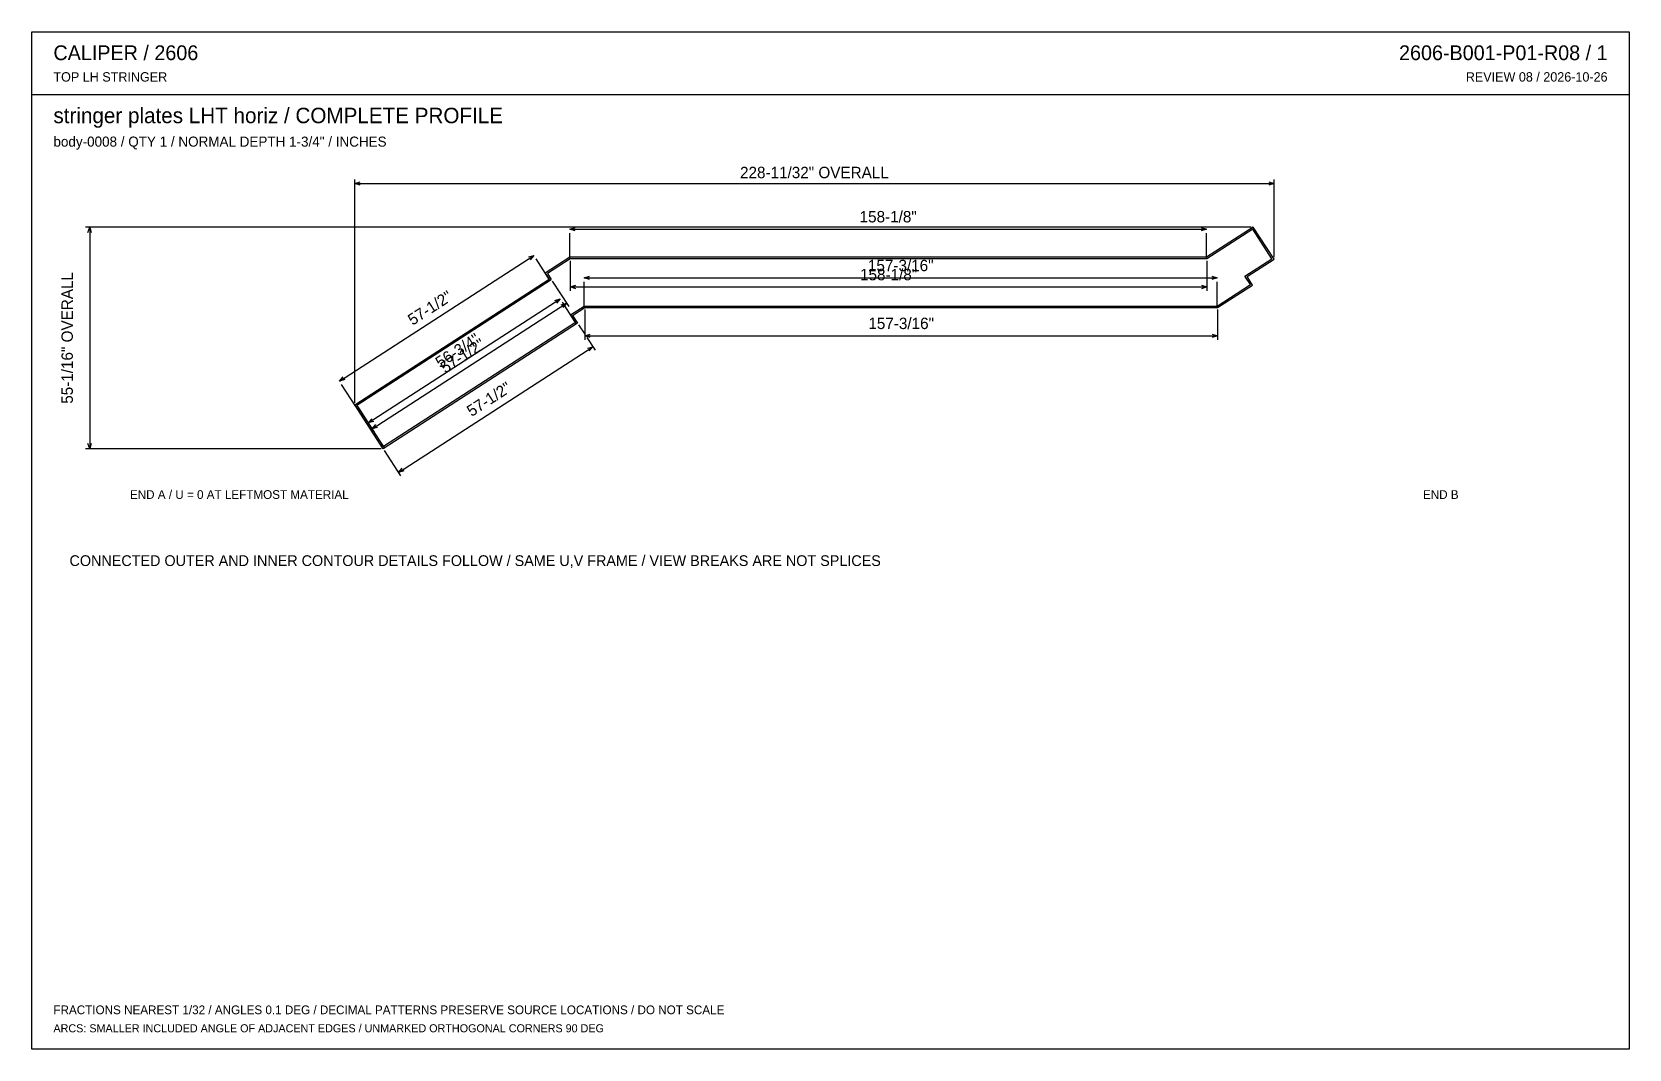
# Model space of a CAD drawing. Header units: inches. Extents: x 0.5 to 33.5, y 0.5 to 21.5.
import ezdxf
from ezdxf.enums import TextEntityAlignment as Align

# ---------------------------------------------------------------- set-up
doc = ezdxf.new("R2010")
doc.units = ezdxf.units.IN
doc.header["$MEASUREMENT"] = 0

msp = doc.modelspace()

# ---------------------------------------------------------------- linework, layer by layer
at = {"layer": 'ANNOTATION'}
for p, q in [((7.153, 13.851), (7.153, 18.472)), ((7.153, 18.389), (7.264, 18.424)), ((7.153, 18.389), (26.18, 18.389)), ((7.264, 18.354), (7.153, 18.389)), ((26.069, 18.424), (26.18, 18.389)), ((26.18, 18.389), (26.069, 18.354)), ((26.18, 16.866), (26.18, 18.472)), ((25.709, 17.489), (1.583, 17.489)), ((1.632, 17.378), (1.667, 17.489)), ((1.667, 17.489), (1.667, 12.9)), ((1.667, 17.489), (1.701, 17.378)), ((11.606, 17.446), (11.717, 17.481)), ((11.606, 17.446), (24.782, 17.446)), ((11.717, 17.411), (11.606, 17.446)), ((11.606, 16.821), (11.606, 17.363)), ((24.671, 17.481), (24.782, 17.446)), ((24.782, 17.446), (24.671, 17.411)), ((24.782, 16.821), (24.782, 17.363)), ((6.836, 14.299), (10.86, 16.901)), ((10.748, 16.87), (10.86, 16.901)), ((10.86, 16.901), (10.785, 16.812)), ((11.199, 16.377), (10.905, 16.831)), ((11.615, 16.79), (11.615, 16.165)), ((24.791, 16.79), (24.791, 16.165)), ((11.242, 16.367), (11.582, 15.843)), ((11.615, 16.248), (11.726, 16.283)), ((11.615, 16.248), (24.791, 16.248)), ((11.726, 16.213), (11.615, 16.248)), ((11.904, 16.436), (12.015, 16.47)), ((11.904, 16.436), (25.004, 16.436)), ((12.015, 16.401), (11.904, 16.436)), ((11.904, 15.811), (11.904, 16.352)), ((24.68, 16.283), (24.791, 16.248)), ((24.791, 16.248), (24.68, 16.213)), ((24.892, 16.47), (25.004, 16.436)), ((25.004, 16.436), (24.892, 16.401)), ((25.004, 15.811), (25.004, 16.352)), ((7.434, 13.433), (11.405, 16.001)), ((7.513, 13.31), (11.537, 15.913)), ((11.293, 15.97), (11.405, 16.001)), ((11.405, 16.001), (11.33, 15.912)), ((11.424, 15.881), (11.537, 15.913)), ((11.744, 15.476), (11.45, 15.931)), ((11.537, 15.913), (11.462, 15.823)), ((11.913, 15.779), (11.913, 15.154)), ((25.013, 15.779), (25.013, 15.154)), ((11.787, 15.467), (11.913, 15.273)), ((11.913, 15.238), (12.024, 15.272)), ((11.913, 15.238), (25.013, 15.238)), ((12.024, 15.203), (11.913, 15.238)), ((24.902, 15.272), (25.013, 15.238)), ((25.013, 15.238), (24.902, 15.203)), ((8.058, 12.41), (12.082, 15.012)), ((11.958, 15.203), (12.127, 14.942)), ((11.969, 14.981), (12.082, 15.012)), ((12.082, 15.012), (12.007, 14.923)), ((6.836, 14.299), (6.911, 14.389)), ((6.948, 14.331), (6.836, 14.299)), ((7.176, 13.775), (6.881, 14.229)), ((7.219, 13.765), (7.558, 13.24)), ((7.434, 13.433), (7.508, 13.522)), ((7.546, 13.464), (7.434, 13.433)), ((7.773, 12.908), (7.479, 13.363)), ((7.513, 13.31), (7.587, 13.4)), ((7.625, 13.342), (7.513, 13.31)), ((7.7, 12.9), (1.583, 12.9)), ((1.667, 12.9), (1.632, 13.011)), ((1.701, 13.011), (1.667, 12.9)), ((7.764, 12.865), (8.103, 12.34)), ((8.058, 12.41), (8.132, 12.5)), ((8.17, 12.441), (8.058, 12.41))]:
    msp.add_line(p, q, dxfattribs=at)
at = {"layer": 'OUTLINE'}
for p, q in [((0.472, 21.528), (33.528, 21.528)), ((0.472, 0.472), (0.472, 21.528)), ((33.528, 21.528), (33.528, 0.472)), ((0.472, 20.236), (33.528, 20.236)), ((25.75, 17.489), (24.782, 16.863)), ((25.741, 17.446), (24.791, 16.831)), ((26.137, 16.833), (25.741, 17.446)), ((26.18, 16.824), (25.75, 17.489)), ((11.606, 16.863), (11.097, 16.534)), ((24.782, 16.863), (11.606, 16.863)), ((11.097, 16.534), (11.177, 16.412)), ((11.615, 16.831), (11.141, 16.525)), ((24.791, 16.831), (11.615, 16.831)), ((25.577, 16.471), (26.137, 16.833)), ((25.621, 16.462), (26.18, 16.824)), ((7.153, 13.81), (11.177, 16.412)), ((7.196, 13.8), (11.22, 16.402)), ((11.141, 16.525), (11.22, 16.402)), ((25.004, 15.852), (25.69, 16.297)), ((25.013, 15.821), (25.734, 16.287)), ((25.69, 16.297), (25.577, 16.471)), ((25.734, 16.287), (25.621, 16.462)), ((11.62, 15.669), (11.904, 15.852)), ((11.62, 15.669), (11.722, 15.511)), ((11.663, 15.659), (11.913, 15.821)), ((11.663, 15.659), (11.765, 15.502)), ((11.904, 15.852), (25.004, 15.852)), ((11.913, 15.821), (25.013, 15.821)), ((11.765, 15.502), (7.741, 12.9)), ((11.722, 15.511), (7.751, 12.943)), ((7.741, 12.9), (7.153, 13.81)), ((7.751, 12.943), (7.196, 13.8)), ((33.528, 0.472), (0.472, 0.472))]:
    msp.add_line(p, q, dxfattribs=at)

# ---------------------------------------------------------------- texts
at = {"layer": 'ANNOTATION'}
for s, height, p in [('CALIPER / 2606', 0.30556, (0.917, 20.944)), ('TOP LH STRINGER', 0.19444, (0.917, 20.5)), ('stringer plates LHT horiz / COMPLETE PROFILE', 0.31944, (0.917, 19.639)), ('body-0008 / QTY 1 / NORMAL DEPTH 1-3/4" / INCHES', 0.20833, (0.917, 19.153)), ('END A / U = 0 AT LEFTMOST MATERIAL', 0.18056, (2.5, 11.861)), ('CONNECTED OUTER AND INNER CONTOUR DETAILS FOLLOW / SAME U,V FRAME / VIEW BREAKS ARE NOT SPLICES', 0.22222, (1.25, 10.472)), ('FRACTIONS NEAREST 1/32 / ANGLES 0.1 DEG / DECIMAL PATTERNS PRESERVE SOURCE LOCATIONS / DO NOT SCALE', 0.18056, (0.917, 1.194)), ('ARCS: SMALLER INCLUDED ANGLE OF ADJACENT EDGES / UNMARKED ORTHOGONAL CORNERS 90 DEG', 0.16667, (0.917, 0.819))]:
    msp.add_text(s, height=height, dxfattribs=at).set_placement(p)
for s, height, p in [('2606-B001-P01-R08 / 1', 0.30556, (33.083, 20.944)), ('REVIEW 08 / 2026-10-26', 0.19444, (33.083, 20.5)), ('END B', 0.1806, (30, 11.861))]:
    msp.add_text(s, height=height, dxfattribs=at).set_placement(p, align=Align.RIGHT)
for s, height, p in [('228-11/32" OVERALL', 0.23611, (16.667, 18.5)), ('158-1/8"', 0.2361, (18.194, 17.585)), ('158-1/8"', 0.2361, (18.203, 16.387)), ('157-3/16"', 0.2361, (18.454, 16.575)), ('157-3/16"', 0.2361, (18.463, 15.377))]:
    msp.add_text(s, height=height, dxfattribs=at).set_placement(p, align=Align.CENTER)
for s, height, rotation, p in [('55-1/16" OVERALL', 0.23611, 90, (1.319, 15.194)), ('57-1/2"', 0.2361, 32.8905, (8.773, 15.717)), ('56-3/4"', 0.2361, 32.8905, (9.344, 14.834)), ('57-1/2"', 0.2361, 32.8905, (9.449, 14.728)), ('57-1/2"', 0.2361, 32.8905, (9.994, 13.828))]:
    msp.add_text(s, height=height, rotation=rotation, dxfattribs=at).set_placement(p, align=Align.CENTER)

doc.saveas('drawing.dxf')
